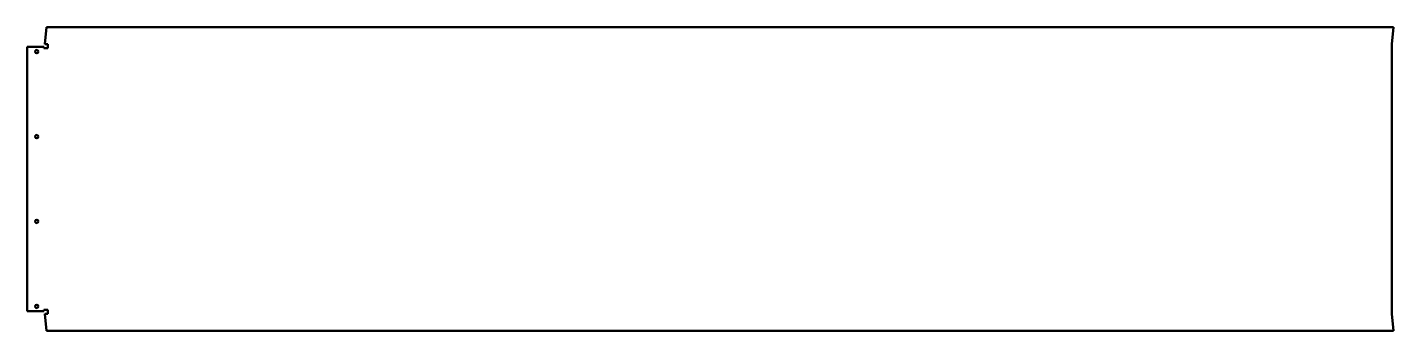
# Model space of a CAD drawing. Header units: millimetres. Extents: x 0 to 2037, y 0 to 452.
import ezdxf

# ---------------------------------------------------------------- set-up
doc = ezdxf.new("R2010")
doc.units = ezdxf.units.MM
doc.layers.add('IV_INTERIOR_PROFILES', color=7, linetype='Continuous', lineweight=50)
doc.layers.add('IV_OUTER_PROFILE', color=7, linetype='Continuous', lineweight=50)

msp = doc.modelspace()

# ---------------------------------------------------------------- linework, layer by layer
at = {"layer": 'IV_INTERIOR_PROFILES'}
for centre in [(14, 416.2), (14, 289.5), (14, 162.9), (14, 36.2)]:
    msp.add_circle(centre, 2.55, dxfattribs=at)
at = {"layer": 'IV_OUTER_PROFILE'}
for p, q in [((28.6, 452.4), (26, 427.2)), ((28.6, 452.4), (2036.6, 452.4)), ((2034.1, 427.2), (2036.6, 452.4)), ((0, 423.5), (24.7, 423.5)), ((0, 423.5), (0, 29)), ((24.7, 421.5), (24.7, 423.5)), ((24.7, 421.5), (30.8, 421.5)), ((26, 427.2), (30.8, 427.2)), ((30.8, 427.2), (30.8, 421.5)), ((2033.8, 421.5), (2033.8, 31)), ((0, 29), (24.7, 29)), ((24.7, 31), (24.7, 29)), ((30.8, 31), (24.7, 31)), ((26, 25.3), (28.6, 0)), ((30.8, 25.3), (26, 25.3)), ((30.8, 31), (30.8, 25.3)), ((2036.6, 0), (2034.1, 25.3)), ((2036.6, 0), (28.6, 0))]:
    msp.add_line(p, q, dxfattribs=at)
for centre, radius, start, end in [((2085.5, 421.4), 51.6, 178.3428, 179.9349), ((2145.4, 418), 111.6, 176.0227, 176.7511), ((2095.6, 421), 61.8, 176.9243, 178.2555), ((2676.9, 378.8), 644.6, 175.6955, 175.8217), ((2080.4, 30.9), 46.6, 179.9783, 181.744), ((2088.5, 31.1), 54.6, 181.6571, 183.1631), ((2105.6, 31.9), 71.8, 183.0471, 184.1791), ((2187.8, 37.4), 154.2, 183.9775, 184.5052)]:
    msp.add_arc(centre, radius, start, end, dxfattribs=at)

doc.saveas('drawing.dxf')
